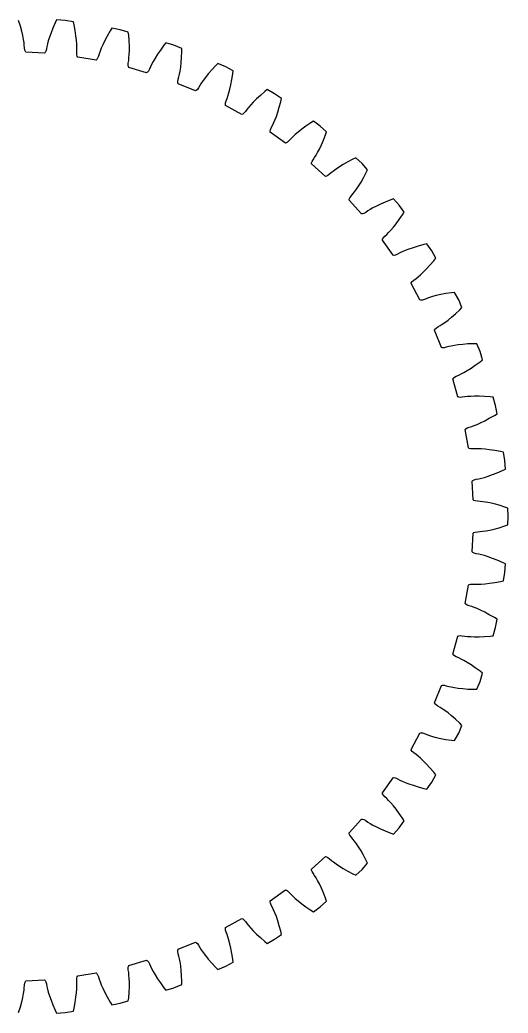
# Model space of a CAD drawing. Header units: metres. Extents: x -74 to 74, y -74 to 74.
# Drawn here: x 1.6 to 73.8, y -73.5 to 73.5 of the extents above; entities that cross this region are included whole.
import ezdxf

# ---------------------------------------------------------------- set-up
doc = ezdxf.new("R2010")
doc.units = ezdxf.units.M

msp = doc.modelspace()

# ---------------------------------------------------------------- linework, layer by layer
for p, q in [((1.66, 72.51), (1.4, 73.34)), ((1.86, 71.77), (1.66, 72.51)), ((6.47, 72.24), (6.19, 71.53)), ((6.82, 73.03), (6.47, 72.24)), ((7.02, 73.45), (6.82, 73.03)), ((8.27, 73.38), (7.02, 73.45)), ((9.5, 73.17), (8.27, 73.38)), ((9.61, 72.72), (9.5, 73.17)), ((9.77, 71.87), (9.61, 72.72)), ((15.2, 72.21), (14.95, 71.81)), ((16.43, 72), (15.2, 72.21)), ((17.63, 71.65), (16.43, 72)), ((2.01, 71.12), (1.86, 71.77)), ((2.12, 70.55), (2.01, 71.12)), ((2.19, 70.08), (2.12, 70.55)), ((5.96, 70.9), (5.79, 70.35)), ((6.19, 71.53), (5.96, 70.9)), ((9.88, 71.11), (9.77, 71.87)), ((9.96, 70.45), (9.88, 71.11)), ((14.52, 71.06), (14.16, 70.39)), ((14.95, 71.81), (14.52, 71.06)), ((17.69, 71.19), (17.63, 71.65)), ((17.75, 70.33), (17.69, 71.19)), ((2.23, 69.7), (2.19, 70.08)), ((2.27, 69.3), (2.23, 69.7)), ((2.32, 68.99), (2.27, 69.3)), ((5.51, 69.12), (5.42, 68.82)), ((5.58, 69.52), (5.51, 69.12)), ((5.67, 69.89), (5.58, 69.52)), ((5.79, 70.35), (5.67, 69.89)), ((10, 69.87), (9.96, 70.45)), ((10.02, 69.4), (10, 69.87)), ((10.02, 69.01), (10.02, 69.4)), ((13.63, 69.26), (13.46, 68.81)), ((13.86, 69.78), (13.63, 69.26)), ((14.16, 70.39), (13.86, 69.78)), ((17.78, 69.56), (17.75, 70.33)), ((17.79, 68.89), (17.78, 69.56)), ((22.9, 69.69), (22.38, 68.99)), ((23.19, 70.05), (22.9, 69.69)), ((24.39, 69.7), (23.19, 70.05)), ((25.55, 69.23), (24.39, 69.7)), ((25.55, 68.76), (25.55, 69.23)), ((2.39, 68.78), (2.32, 68.99)), ((2.48, 68.67), (2.39, 68.78)), ((5.23, 68.52), (2.48, 68.67)), ((5.33, 68.62), (5.23, 68.52)), ((5.42, 68.82), (5.33, 68.62)), ((10.01, 68.62), (10.02, 69.01)), ((10.03, 68.3), (10.01, 68.62)), ((10.08, 68.08), (10.03, 68.3)), ((10.15, 67.96), (10.08, 68.08)), ((12.86, 67.5), (10.15, 67.96)), ((12.98, 67.59), (12.86, 67.5)), ((13.09, 67.78), (12.98, 67.59)), ((13.21, 68.07), (13.09, 67.78)), ((13.33, 68.45), (13.21, 68.07)), ((13.46, 68.81), (13.33, 68.45)), ((17.69, 67.46), (17.73, 67.84)), ((17.73, 67.84), (17.77, 68.31)), ((17.77, 68.31), (17.79, 68.89)), ((21.59, 67.79), (21.3, 67.29)), ((21.95, 68.36), (21.59, 67.79)), ((22.38, 68.99), (21.95, 68.36)), ((25.46, 67.13), (25.52, 67.9)), ((25.52, 67.9), (25.55, 68.76)), ((17.61, 66.75), (17.63, 67.06)), ((17.64, 66.53), (17.61, 66.75)), ((17.63, 67.06), (17.69, 67.46)), ((17.7, 66.4), (17.64, 66.53)), ((20.34, 65.64), (17.7, 66.4)), ((20.75, 66.16), (20.6, 65.89)), ((20.91, 66.53), (20.75, 66.16)), ((21.08, 66.87), (20.91, 66.53)), ((21.3, 67.29), (21.08, 66.87)), ((25.3, 65.89), (25.39, 66.46)), ((25.39, 66.46), (25.46, 67.13)), ((30.56, 66.68), (29.97, 66.05)), ((30.89, 67.01), (30.56, 66.68)), ((32.04, 66.53), (30.89, 67.01)), ((33.14, 65.93), (32.04, 66.53)), ((20.46, 65.71), (20.34, 65.64)), ((20.6, 65.89), (20.46, 65.71)), ((24.97, 64.36), (25.03, 64.67)), ((25.03, 64.67), (25.13, 65.05)), ((25.13, 65.05), (25.21, 65.43)), ((25.21, 65.43), (25.3, 65.89)), ((29.05, 64.95), (28.7, 64.49)), ((29.46, 65.47), (29.05, 64.95)), ((29.97, 66.05), (29.46, 65.47)), ((32.96, 64.61), (33.08, 65.47)), ((33.08, 65.47), (33.14, 65.93)), ((24.97, 64.13), (24.97, 64.36)), ((25.02, 64), (24.97, 64.13)), ((27.56, 62.95), (25.02, 64)), ((28.03, 63.42), (27.85, 63.17)), ((28.23, 63.77), (28.03, 63.42)), ((28.43, 64.09), (28.23, 63.77)), ((28.7, 64.49), (28.43, 64.09)), ((32.52, 62.65), (32.67, 63.2)), ((32.67, 63.2), (32.82, 63.86)), ((32.82, 63.86), (32.96, 64.61)), ((27.69, 63.01), (27.56, 62.95)), ((27.85, 63.17), (27.69, 63.01)), ((32.11, 61.46), (32.26, 61.83)), ((32.26, 61.83), (32.38, 62.19)), ((32.38, 62.19), (32.52, 62.65)), ((36.61, 61.76), (36.13, 61.29)), ((37.17, 62.28), (36.61, 61.76)), ((37.83, 62.84), (37.17, 62.28)), ((38.2, 63.13), (37.83, 62.84)), ((39.29, 62.53), (38.2, 63.13)), ((40.31, 61.81), (39.29, 62.53)), ((40.21, 61.35), (40.31, 61.81)), ((32, 60.93), (32.02, 61.16)), ((32.03, 60.8), (32, 60.93)), ((32.02, 61.16), (32.11, 61.46)), ((34.44, 59.47), (32.03, 60.8)), ((35.43, 60.51), (35.19, 60.21)), ((35.74, 60.87), (35.43, 60.51)), ((36.13, 61.29), (35.74, 60.87)), ((39.76, 59.78), (39.98, 60.52)), ((39.98, 60.52), (40.21, 61.35)), ((34.57, 59.51), (34.44, 59.47)), ((34.75, 59.65), (34.57, 59.51)), ((34.95, 59.89), (34.75, 59.65)), ((35.19, 60.21), (34.95, 59.89)), ((39.33, 58.61), (39.54, 59.15)), ((39.54, 59.15), (39.76, 59.78)), ((38.67, 57.19), (38.79, 57.48)), ((38.79, 57.48), (38.98, 57.83)), ((38.98, 57.83), (39.14, 58.17)), ((39.14, 58.17), (39.33, 58.61)), ((43.91, 57.73), (43.29, 57.27)), ((44.63, 58.21), (43.91, 57.73)), ((45.02, 58.46), (44.63, 58.21)), ((46.04, 57.74), (45.02, 58.46)), ((46.98, 56.9), (46.04, 57.74)), ((38.62, 56.97), (38.67, 57.19)), ((38.64, 56.83), (38.62, 56.97)), ((40.88, 55.24), (38.64, 56.83)), ((41.71, 55.89), (41.44, 55.6)), ((41.98, 56.16), (41.71, 55.89)), ((42.33, 56.48), (41.98, 56.16)), ((42.77, 56.86), (42.33, 56.48)), ((43.29, 57.27), (42.77, 56.86)), ((46.51, 55.66), (46.82, 56.46)), ((46.82, 56.46), (46.98, 56.9)), ((41.02, 55.27), (40.88, 55.24)), ((41.21, 55.38), (41.02, 55.27)), ((41.44, 55.6), (41.21, 55.38)), ((45.91, 54.35), (46.2, 54.95)), ((46.2, 54.95), (46.51, 55.66)), ((44.98, 52.77), (45.21, 53.1)), ((45.21, 53.1), (45.41, 53.43)), ((45.41, 53.43), (45.65, 53.84)), ((45.65, 53.84), (45.91, 54.35)), ((51.29, 53.05), (50.87, 52.85)), ((52.22, 52.22), (51.29, 53.05)), ((44.75, 52.29), (44.83, 52.5)), ((44.76, 52.15), (44.75, 52.29)), ((46.81, 50.31), (44.76, 52.15)), ((44.83, 52.5), (44.98, 52.77)), ((48.87, 51.71), (48.39, 51.39)), ((49.43, 52.07), (48.87, 51.71)), ((50.1, 52.45), (49.43, 52.07)), ((50.87, 52.85), (50.1, 52.45)), ((53.05, 51.29), (52.22, 52.22)), ((46.95, 50.33), (46.81, 50.31)), ((47.15, 50.42), (46.95, 50.33)), ((47.4, 50.61), (47.15, 50.42)), ((47.71, 50.87), (47.4, 50.61)), ((48.01, 51.1), (47.71, 50.87)), ((48.39, 51.39), (48.01, 51.1)), ((52.07, 49.43), (52.45, 50.1)), ((52.45, 50.1), (52.85, 50.87)), ((52.85, 50.87), (53.05, 51.29)), ((51.39, 48.39), (51.71, 48.87)), ((51.71, 48.87), (52.07, 49.43)), ((50.33, 46.95), (50.42, 47.15)), ((50.42, 47.15), (50.61, 47.4)), ((50.61, 47.4), (50.87, 47.71)), ((50.87, 47.71), (51.1, 48.01)), ((51.1, 48.01), (51.39, 48.39)), ((50.31, 46.81), (50.33, 46.95)), ((52.15, 44.76), (50.31, 46.81)), ((53.84, 45.65), (53.43, 45.41)), ((54.35, 45.91), (53.84, 45.65)), ((54.95, 46.2), (54.35, 45.91)), ((55.66, 46.51), (54.95, 46.2)), ((56.46, 46.82), (55.66, 46.51)), ((56.9, 46.98), (56.46, 46.82)), ((57.74, 46.04), (56.9, 46.98)), ((58.46, 45.02), (57.74, 46.04)), ((52.29, 44.75), (52.15, 44.76)), ((52.5, 44.83), (52.29, 44.75)), ((52.77, 44.98), (52.5, 44.83)), ((53.1, 45.21), (52.77, 44.98)), ((53.43, 45.41), (53.1, 45.21)), ((57.73, 43.91), (58.21, 44.63)), ((58.21, 44.63), (58.46, 45.02)), ((56.48, 42.33), (56.86, 42.77)), ((56.86, 42.77), (57.27, 43.29)), ((57.27, 43.29), (57.73, 43.91)), ((55.27, 41.02), (55.38, 41.21)), ((55.38, 41.21), (55.6, 41.44)), ((55.6, 41.44), (55.89, 41.71)), ((55.89, 41.71), (56.16, 41.98)), ((56.16, 41.98), (56.48, 42.33)), ((55.24, 40.88), (55.27, 41.02)), ((56.83, 38.64), (55.24, 40.88)), ((59.78, 39.76), (59.15, 39.54)), ((60.52, 39.98), (59.78, 39.76)), ((61.35, 40.21), (60.52, 39.98)), ((61.81, 40.31), (61.35, 40.21)), ((62.53, 39.29), (61.81, 40.31)), ((56.97, 38.62), (56.83, 38.64)), ((57.19, 38.67), (56.97, 38.62)), ((57.48, 38.79), (57.19, 38.67)), ((57.83, 38.98), (57.48, 38.79)), ((58.17, 39.14), (57.83, 38.98)), ((58.61, 39.33), (58.17, 39.14)), ((59.15, 39.54), (58.61, 39.33)), ((63.13, 38.2), (62.53, 39.29)), ((61.76, 36.61), (62.28, 37.17)), ((62.28, 37.17), (62.84, 37.83)), ((62.84, 37.83), (63.13, 38.2)), ((60.21, 35.19), (60.51, 35.43)), ((60.51, 35.43), (60.87, 35.74)), ((60.87, 35.74), (61.29, 36.13)), ((61.29, 36.13), (61.76, 36.61)), ((59.47, 34.44), (59.51, 34.57)), ((60.8, 32.03), (59.47, 34.44)), ((59.51, 34.57), (59.65, 34.75)), ((59.65, 34.75), (59.89, 34.95)), ((59.89, 34.95), (60.21, 35.19)), ((62.19, 32.38), (61.83, 32.26)), ((62.65, 32.52), (62.19, 32.38)), ((63.2, 32.67), (62.65, 32.52)), ((63.86, 32.82), (63.2, 32.67)), ((64.61, 32.96), (63.86, 32.82)), ((65.47, 33.08), (64.61, 32.96)), ((65.93, 33.14), (65.47, 33.08)), ((66.53, 32.04), (65.93, 33.14)), ((60.93, 32), (60.8, 32.03)), ((61.16, 32.02), (60.93, 32)), ((61.46, 32.11), (61.16, 32.02)), ((61.83, 32.26), (61.46, 32.11)), ((67.01, 30.89), (66.53, 32.04)), ((66.68, 30.56), (67.01, 30.89)), ((64.95, 29.05), (65.47, 29.46)), ((65.47, 29.46), (66.05, 29.97)), ((66.05, 29.97), (66.68, 30.56)), ((63.17, 27.85), (63.42, 28.03)), ((63.42, 28.03), (63.77, 28.23)), ((63.77, 28.23), (64.09, 28.43)), ((64.09, 28.43), (64.49, 28.7)), ((64.49, 28.7), (64.95, 29.05)), ((62.95, 27.56), (63.01, 27.69)), ((64, 25.02), (62.95, 27.56)), ((63.01, 27.69), (63.17, 27.85)), ((64.13, 24.97), (64, 25.02)), ((64.67, 25.03), (64.36, 24.97)), ((65.05, 25.13), (64.67, 25.03)), ((65.43, 25.21), (65.05, 25.13)), ((65.89, 25.3), (65.43, 25.21)), ((66.46, 25.39), (65.89, 25.3)), ((67.13, 25.46), (66.46, 25.39)), ((67.9, 25.52), (67.13, 25.46)), ((68.76, 25.55), (67.9, 25.52)), ((69.23, 25.55), (68.76, 25.55)), ((69.7, 24.39), (69.23, 25.55)), ((64.36, 24.97), (64.13, 24.97)), ((70.05, 23.19), (69.7, 24.39)), ((68.36, 21.95), (68.99, 22.38)), ((68.99, 22.38), (69.69, 22.9)), ((69.69, 22.9), (70.05, 23.19)), ((65.71, 20.46), (65.89, 20.6)), ((65.89, 20.6), (66.16, 20.75)), ((66.16, 20.75), (66.53, 20.91)), ((66.53, 20.91), (66.87, 21.08)), ((66.87, 21.08), (67.29, 21.3)), ((67.29, 21.3), (67.79, 21.59)), ((67.79, 21.59), (68.36, 21.95)), ((65.64, 20.34), (65.71, 20.46)), ((66.4, 17.7), (65.64, 20.34)), ((66.53, 17.64), (66.4, 17.7)), ((66.75, 17.61), (66.53, 17.64)), ((67.06, 17.63), (66.75, 17.61)), ((67.46, 17.69), (67.06, 17.63)), ((67.84, 17.73), (67.46, 17.69)), ((68.31, 17.77), (67.84, 17.73)), ((68.89, 17.79), (68.31, 17.77)), ((69.56, 17.78), (68.89, 17.79)), ((70.33, 17.75), (69.56, 17.78)), ((71.19, 17.69), (70.33, 17.75)), ((71.65, 17.63), (71.19, 17.69)), ((72, 16.43), (71.65, 17.63)), ((72.21, 15.2), (72, 16.43)), ((71.06, 14.52), (71.81, 14.95)), ((71.81, 14.95), (72.21, 15.2)), ((68.07, 13.21), (68.45, 13.33)), ((68.45, 13.33), (68.81, 13.46)), ((68.81, 13.46), (69.26, 13.63)), ((69.26, 13.63), (69.78, 13.86)), ((69.78, 13.86), (70.39, 14.16)), ((70.39, 14.16), (71.06, 14.52)), ((67.5, 12.86), (67.59, 12.98)), ((67.96, 10.15), (67.5, 12.86)), ((67.59, 12.98), (67.78, 13.09)), ((67.78, 13.09), (68.07, 13.21)), ((68.08, 10.08), (67.96, 10.15)), ((68.3, 10.03), (68.08, 10.08)), ((68.62, 10.01), (68.3, 10.03)), ((69.01, 10.02), (68.62, 10.01)), ((69.4, 10.02), (69.01, 10.02)), ((69.87, 10), (69.4, 10.02)), ((70.45, 9.96), (69.87, 10)), ((71.11, 9.88), (70.45, 9.96)), ((71.87, 9.77), (71.11, 9.88)), ((72.72, 9.61), (71.87, 9.77)), ((73.17, 9.5), (72.72, 9.61)), ((73.38, 8.27), (73.17, 9.5)), ((73.45, 7.02), (73.38, 8.27)), ((70.35, 5.79), (70.9, 5.96)), ((70.9, 5.96), (71.53, 6.19)), ((71.53, 6.19), (72.24, 6.47)), ((72.24, 6.47), (73.03, 6.82)), ((73.03, 6.82), (73.45, 7.02)), ((68.52, 5.23), (68.62, 5.33)), ((68.67, 2.48), (68.52, 5.23)), ((68.62, 5.33), (68.82, 5.42)), ((68.82, 5.42), (69.12, 5.51)), ((69.12, 5.51), (69.52, 5.58)), ((69.52, 5.58), (69.89, 5.67)), ((69.89, 5.67), (70.35, 5.79)), ((68.78, 2.39), (68.67, 2.48)), ((68.99, 2.32), (68.78, 2.39)), ((69.3, 2.27), (68.99, 2.32)), ((69.7, 2.23), (69.3, 2.27)), ((70.08, 2.19), (69.7, 2.23)), ((70.55, 2.12), (70.08, 2.19)), ((71.12, 2.01), (70.55, 2.12)), ((71.77, 1.86), (71.12, 2.01)), ((72.51, 1.66), (71.77, 1.86)), ((73.34, 1.4), (72.51, 1.66)), ((73.78, 1.25), (73.34, 1.4)), ((73.85, 0), (73.78, 1.25)), ((73.78, -1.25), (73.85, 0)), ((72.51, -1.66), (73.34, -1.4)), ((73.34, -1.4), (73.78, -1.25)), ((68.52, -5.23), (68.67, -2.48)), ((68.67, -2.48), (68.78, -2.39)), ((68.78, -2.39), (68.99, -2.32)), ((68.99, -2.32), (69.3, -2.27)), ((69.3, -2.27), (69.7, -2.23)), ((69.7, -2.23), (70.08, -2.19)), ((70.08, -2.19), (70.55, -2.12)), ((70.55, -2.12), (71.12, -2.01)), ((71.12, -2.01), (71.77, -1.86)), ((71.77, -1.86), (72.51, -1.66)), ((68.62, -5.33), (68.52, -5.23)), ((68.82, -5.42), (68.62, -5.33)), ((69.12, -5.51), (68.82, -5.42)), ((69.52, -5.58), (69.12, -5.51)), ((69.89, -5.67), (69.52, -5.58)), ((70.35, -5.79), (69.89, -5.67)), ((70.9, -5.96), (70.35, -5.79)), ((71.53, -6.19), (70.9, -5.96)), ((72.24, -6.47), (71.53, -6.19)), ((73.03, -6.82), (72.24, -6.47)), ((73.45, -7.02), (73.03, -6.82)), ((73.38, -8.27), (73.45, -7.02)), ((73.17, -9.5), (73.38, -8.27)), ((67.5, -12.86), (67.96, -10.15)), ((67.96, -10.15), (68.08, -10.08)), ((68.08, -10.08), (68.3, -10.03)), ((68.3, -10.03), (68.62, -10.01)), ((68.62, -10.01), (69.01, -10.02)), ((69.01, -10.02), (69.4, -10.02)), ((69.4, -10.02), (69.87, -10)), ((69.87, -10), (70.45, -9.96)), ((70.45, -9.96), (71.11, -9.88)), ((71.11, -9.88), (71.87, -9.77)), ((71.87, -9.77), (72.72, -9.61)), ((72.72, -9.61), (73.17, -9.5)), ((67.59, -12.98), (67.5, -12.86)), ((67.78, -13.09), (67.59, -12.98)), ((68.07, -13.21), (67.78, -13.09)), ((68.45, -13.33), (68.07, -13.21)), ((68.81, -13.46), (68.45, -13.33)), ((69.26, -13.63), (68.81, -13.46)), ((69.78, -13.86), (69.26, -13.63)), ((70.39, -14.16), (69.78, -13.86)), ((71.06, -14.52), (70.39, -14.16)), ((71.81, -14.95), (71.06, -14.52)), ((72.21, -15.2), (71.81, -14.95)), ((72, -16.43), (72.21, -15.2)), ((66.53, -17.64), (66.75, -17.61)), ((66.75, -17.61), (67.06, -17.63)), ((71.65, -17.63), (72, -16.43)), ((65.64, -20.34), (66.4, -17.7)), ((66.4, -17.7), (66.53, -17.64)), ((67.06, -17.63), (67.46, -17.69)), ((67.46, -17.69), (67.84, -17.73)), ((67.84, -17.73), (68.31, -17.77)), ((68.31, -17.77), (68.89, -17.79)), ((68.89, -17.79), (69.56, -17.78)), ((69.56, -17.78), (70.33, -17.75)), ((70.33, -17.75), (71.19, -17.69)), ((71.19, -17.69), (71.65, -17.63)), ((65.71, -20.46), (65.64, -20.34)), ((65.89, -20.6), (65.71, -20.46)), ((66.16, -20.75), (65.89, -20.6)), ((66.53, -20.91), (66.16, -20.75)), ((66.87, -21.08), (66.53, -20.91)), ((67.29, -21.3), (66.87, -21.08)), ((67.79, -21.59), (67.29, -21.3)), ((68.36, -21.95), (67.79, -21.59)), ((68.99, -22.38), (68.36, -21.95)), ((69.69, -22.9), (68.99, -22.38)), ((70.05, -23.19), (69.69, -22.9)), ((69.7, -24.39), (70.05, -23.19)), ((64, -25.02), (64.13, -24.97)), ((64.13, -24.97), (64.36, -24.97)), ((64.36, -24.97), (64.67, -25.03)), ((69.23, -25.55), (69.7, -24.39)), ((62.95, -27.56), (64, -25.02)), ((64.67, -25.03), (65.05, -25.13)), ((65.05, -25.13), (65.43, -25.21)), ((65.43, -25.21), (65.89, -25.3)), ((65.89, -25.3), (66.46, -25.39)), ((66.46, -25.39), (67.13, -25.46)), ((67.13, -25.46), (67.9, -25.52)), ((67.9, -25.52), (68.76, -25.55)), ((68.76, -25.55), (69.23, -25.55)), ((63.01, -27.69), (62.95, -27.56)), ((63.17, -27.85), (63.01, -27.69)), ((63.42, -28.03), (63.17, -27.85)), ((63.77, -28.23), (63.42, -28.03)), ((64.09, -28.43), (63.77, -28.23)), ((64.49, -28.7), (64.09, -28.43)), ((64.95, -29.05), (64.49, -28.7)), ((65.47, -29.46), (64.95, -29.05)), ((66.05, -29.97), (65.47, -29.46)), ((66.68, -30.56), (66.05, -29.97)), ((67.01, -30.89), (66.68, -30.56)), ((59.47, -34.44), (60.8, -32.03)), ((60.8, -32.03), (60.93, -32)), ((60.93, -32), (61.16, -32.02)), ((61.16, -32.02), (61.46, -32.11)), ((61.46, -32.11), (61.83, -32.26)), ((61.83, -32.26), (62.19, -32.38)), ((65.93, -33.14), (66.53, -32.04)), ((66.53, -32.04), (67.01, -30.89)), ((62.19, -32.38), (62.65, -32.52)), ((62.65, -32.52), (63.2, -32.67)), ((63.2, -32.67), (63.86, -32.82)), ((63.86, -32.82), (64.61, -32.96)), ((64.61, -32.96), (65.47, -33.08)), ((65.47, -33.08), (65.93, -33.14)), ((59.51, -34.57), (59.47, -34.44)), ((59.65, -34.75), (59.51, -34.57)), ((59.89, -34.95), (59.65, -34.75)), ((60.21, -35.19), (59.89, -34.95)), ((60.51, -35.43), (60.21, -35.19)), ((60.87, -35.74), (60.51, -35.43)), ((61.29, -36.13), (60.87, -35.74)), ((61.76, -36.61), (61.29, -36.13)), ((62.28, -37.17), (61.76, -36.61)), ((62.84, -37.83), (62.28, -37.17)), ((62.53, -39.29), (63.13, -38.2)), ((63.13, -38.2), (62.84, -37.83)), ((55.24, -40.88), (56.83, -38.64)), ((56.83, -38.64), (56.97, -38.62)), ((56.97, -38.62), (57.19, -38.67)), ((57.19, -38.67), (57.48, -38.79)), ((57.48, -38.79), (57.83, -38.98)), ((57.83, -38.98), (58.17, -39.14)), ((58.17, -39.14), (58.61, -39.33)), ((58.61, -39.33), (59.15, -39.54)), ((59.15, -39.54), (59.78, -39.76)), ((61.81, -40.31), (62.53, -39.29)), ((55.27, -41.02), (55.24, -40.88)), ((55.38, -41.21), (55.27, -41.02)), ((59.78, -39.76), (60.52, -39.98)), ((60.52, -39.98), (61.35, -40.21)), ((61.35, -40.21), (61.81, -40.31)), ((55.6, -41.44), (55.38, -41.21)), ((55.89, -41.71), (55.6, -41.44)), ((56.16, -41.98), (55.89, -41.71)), ((56.48, -42.33), (56.16, -41.98)), ((56.86, -42.77), (56.48, -42.33)), ((57.27, -43.29), (56.86, -42.77)), ((57.73, -43.91), (57.27, -43.29)), ((58.21, -44.63), (57.73, -43.91)), ((50.31, -46.81), (52.15, -44.76)), ((52.15, -44.76), (52.29, -44.75)), ((52.29, -44.75), (52.5, -44.83)), ((52.5, -44.83), (52.77, -44.98)), ((52.77, -44.98), (53.1, -45.21)), ((53.1, -45.21), (53.43, -45.41)), ((53.43, -45.41), (53.84, -45.65)), ((57.74, -46.04), (58.46, -45.02)), ((58.46, -45.02), (58.21, -44.63)), ((50.33, -46.95), (50.31, -46.81)), ((50.42, -47.15), (50.33, -46.95)), ((53.84, -45.65), (54.35, -45.91)), ((54.35, -45.91), (54.95, -46.2)), ((54.95, -46.2), (55.66, -46.51)), ((55.66, -46.51), (56.46, -46.82)), ((56.46, -46.82), (56.9, -46.98)), ((56.9, -46.98), (57.74, -46.04)), ((50.61, -47.4), (50.42, -47.15)), ((50.87, -47.71), (50.61, -47.4)), ((51.1, -48.01), (50.87, -47.71)), ((51.39, -48.39), (51.1, -48.01)), ((51.71, -48.87), (51.39, -48.39)), ((52.07, -49.43), (51.71, -48.87)), ((52.45, -50.1), (52.07, -49.43)), ((44.76, -52.15), (46.81, -50.31)), ((46.81, -50.31), (46.95, -50.33)), ((46.95, -50.33), (47.15, -50.42)), ((47.15, -50.42), (47.4, -50.61)), ((47.4, -50.61), (47.71, -50.87)), ((47.71, -50.87), (48.01, -51.1)), ((48.01, -51.1), (48.39, -51.39)), ((48.39, -51.39), (48.87, -51.71)), ((52.22, -52.22), (53.05, -51.29)), ((52.85, -50.87), (52.45, -50.1)), ((53.05, -51.29), (52.85, -50.87)), ((44.75, -52.29), (44.76, -52.15)), ((44.83, -52.5), (44.75, -52.29)), ((44.98, -52.77), (44.83, -52.5)), ((45.21, -53.1), (44.98, -52.77)), ((48.87, -51.71), (49.43, -52.07)), ((49.43, -52.07), (50.1, -52.45)), ((50.1, -52.45), (50.87, -52.85)), ((50.87, -52.85), (51.29, -53.05)), ((51.29, -53.05), (52.22, -52.22)), ((45.41, -53.43), (45.21, -53.1)), ((45.65, -53.84), (45.41, -53.43)), ((45.91, -54.35), (45.65, -53.84)), ((46.2, -54.95), (45.91, -54.35)), ((38.64, -56.83), (40.88, -55.24)), ((40.88, -55.24), (41.02, -55.27)), ((41.02, -55.27), (41.21, -55.38)), ((41.21, -55.38), (41.44, -55.6)), ((41.44, -55.6), (41.71, -55.89)), ((46.51, -55.66), (46.2, -54.95)), ((46.82, -56.46), (46.51, -55.66)), ((38.62, -56.97), (38.64, -56.83)), ((38.67, -57.19), (38.62, -56.97)), ((38.79, -57.48), (38.67, -57.19)), ((41.71, -55.89), (41.98, -56.16)), ((41.98, -56.16), (42.33, -56.48)), ((42.33, -56.48), (42.77, -56.86)), ((42.77, -56.86), (43.29, -57.27)), ((43.29, -57.27), (43.91, -57.73)), ((46.04, -57.74), (46.98, -56.9)), ((46.98, -56.9), (46.82, -56.46)), ((38.98, -57.83), (38.79, -57.48)), ((39.14, -58.17), (38.98, -57.83)), ((39.33, -58.61), (39.14, -58.17)), ((39.54, -59.15), (39.33, -58.61)), ((43.91, -57.73), (44.63, -58.21)), ((44.63, -58.21), (45.02, -58.46)), ((45.02, -58.46), (46.04, -57.74)), ((32.03, -60.8), (34.44, -59.47)), ((34.44, -59.47), (34.57, -59.51)), ((34.57, -59.51), (34.75, -59.65)), ((34.75, -59.65), (34.95, -59.89)), ((34.95, -59.89), (35.19, -60.21)), ((35.19, -60.21), (35.43, -60.51)), ((39.76, -59.78), (39.54, -59.15)), ((39.98, -60.52), (39.76, -59.78)), ((32, -60.93), (32.03, -60.8)), ((32.02, -61.16), (32, -60.93)), ((32.11, -61.46), (32.02, -61.16)), ((32.26, -61.83), (32.11, -61.46)), ((35.43, -60.51), (35.74, -60.87)), ((35.74, -60.87), (36.13, -61.29)), ((36.13, -61.29), (36.61, -61.76)), ((40.21, -61.35), (39.98, -60.52)), ((40.31, -61.81), (40.21, -61.35)), ((25.02, -64), (27.56, -62.95)), ((27.56, -62.95), (27.69, -63.01)), ((27.69, -63.01), (27.85, -63.17)), ((27.85, -63.17), (28.03, -63.42)), ((32.38, -62.19), (32.26, -61.83)), ((32.52, -62.65), (32.38, -62.19)), ((32.67, -63.2), (32.52, -62.65)), ((36.61, -61.76), (37.17, -62.28)), ((37.17, -62.28), (37.83, -62.84)), ((37.83, -62.84), (38.2, -63.13)), ((38.2, -63.13), (39.29, -62.53)), ((39.29, -62.53), (40.31, -61.81)), ((24.97, -64.13), (25.02, -64)), ((24.97, -64.36), (24.97, -64.13)), ((25.03, -64.67), (24.97, -64.36)), ((28.03, -63.42), (28.23, -63.77)), ((28.23, -63.77), (28.43, -64.09)), ((28.43, -64.09), (28.7, -64.49)), ((28.7, -64.49), (29.05, -64.95)), ((32.82, -63.86), (32.67, -63.2)), ((32.96, -64.61), (32.82, -63.86)), ((33.08, -65.47), (32.96, -64.61)), ((17.7, -66.4), (20.34, -65.64)), ((20.34, -65.64), (20.46, -65.71)), ((20.46, -65.71), (20.6, -65.89)), ((20.6, -65.89), (20.75, -66.16)), ((25.13, -65.05), (25.03, -64.67)), ((25.21, -65.43), (25.13, -65.05)), ((25.3, -65.89), (25.21, -65.43)), ((25.39, -66.46), (25.3, -65.89)), ((29.05, -64.95), (29.46, -65.47)), ((29.46, -65.47), (29.97, -66.05)), ((29.97, -66.05), (30.56, -66.68)), ((32.04, -66.53), (33.14, -65.93)), ((33.14, -65.93), (33.08, -65.47)), ((10.15, -67.96), (12.86, -67.5)), ((12.86, -67.5), (12.98, -67.59)), ((17.61, -66.75), (17.64, -66.53)), ((17.63, -67.06), (17.61, -66.75)), ((17.69, -67.46), (17.63, -67.06)), ((17.64, -66.53), (17.7, -66.4)), ((17.73, -67.84), (17.69, -67.46)), ((20.75, -66.16), (20.91, -66.53)), ((20.91, -66.53), (21.08, -66.87)), ((21.08, -66.87), (21.3, -67.29)), ((21.3, -67.29), (21.59, -67.79)), ((25.46, -67.13), (25.39, -66.46)), ((25.52, -67.9), (25.46, -67.13)), ((30.56, -66.68), (30.89, -67.01)), ((30.89, -67.01), (32.04, -66.53)), ((2.27, -69.3), (2.32, -68.99)), ((2.32, -68.99), (2.39, -68.78)), ((2.39, -68.78), (2.48, -68.67)), ((2.48, -68.67), (5.23, -68.52)), ((5.23, -68.52), (5.33, -68.62)), ((5.33, -68.62), (5.42, -68.82)), ((5.42, -68.82), (5.51, -69.12)), ((10.01, -68.62), (10.03, -68.3)), ((10.02, -69.01), (10.01, -68.62)), ((10.02, -69.4), (10.02, -69.01)), ((10.03, -68.3), (10.08, -68.08)), ((10.08, -68.08), (10.15, -67.96)), ((12.98, -67.59), (13.09, -67.78)), ((13.09, -67.78), (13.21, -68.07)), ((13.21, -68.07), (13.33, -68.45)), ((13.33, -68.45), (13.46, -68.81)), ((13.46, -68.81), (13.63, -69.26)), ((17.77, -68.31), (17.73, -67.84)), ((17.79, -68.89), (17.77, -68.31)), ((17.78, -69.56), (17.79, -68.89)), ((21.59, -67.79), (21.95, -68.36)), ((21.95, -68.36), (22.38, -68.99)), ((22.38, -68.99), (22.9, -69.69)), ((25.55, -68.76), (25.52, -67.9)), ((25.55, -69.23), (25.55, -68.76)), ((2.12, -70.55), (2.19, -70.08)), ((2.19, -70.08), (2.23, -69.7)), ((2.23, -69.7), (2.27, -69.3)), ((5.51, -69.12), (5.58, -69.52)), ((5.58, -69.52), (5.67, -69.89)), ((5.67, -69.89), (5.79, -70.35)), ((5.79, -70.35), (5.96, -70.9)), ((9.88, -71.11), (9.96, -70.45)), ((9.96, -70.45), (10, -69.87)), ((10, -69.87), (10.02, -69.4)), ((13.63, -69.26), (13.86, -69.78)), ((13.86, -69.78), (14.16, -70.39)), ((14.16, -70.39), (14.52, -71.06)), ((17.69, -71.19), (17.75, -70.33)), ((17.75, -70.33), (17.78, -69.56)), ((22.9, -69.69), (23.19, -70.05)), ((23.19, -70.05), (24.39, -69.7)), ((24.39, -69.7), (25.55, -69.23)), ((1.66, -72.51), (1.86, -71.77)), ((1.86, -71.77), (2.01, -71.12)), ((2.01, -71.12), (2.12, -70.55)), ((5.96, -70.9), (6.19, -71.53)), ((6.19, -71.53), (6.47, -72.24)), ((9.61, -72.72), (9.77, -71.87)), ((9.77, -71.87), (9.88, -71.11)), ((14.52, -71.06), (14.95, -71.81)), ((14.95, -71.81), (15.2, -72.21)), ((16.43, -72), (17.63, -71.65)), ((17.63, -71.65), (17.69, -71.19)), ((1.4, -73.34), (1.66, -72.51)), ((6.47, -72.24), (6.82, -73.03)), ((6.82, -73.03), (7.02, -73.45)), ((7.02, -73.45), (8.27, -73.38)), ((8.27, -73.38), (9.5, -73.17)), ((9.5, -73.17), (9.61, -72.72)), ((15.2, -72.21), (16.43, -72))]:
    msp.add_line(p, q)

doc.saveas('drawing.dxf')
